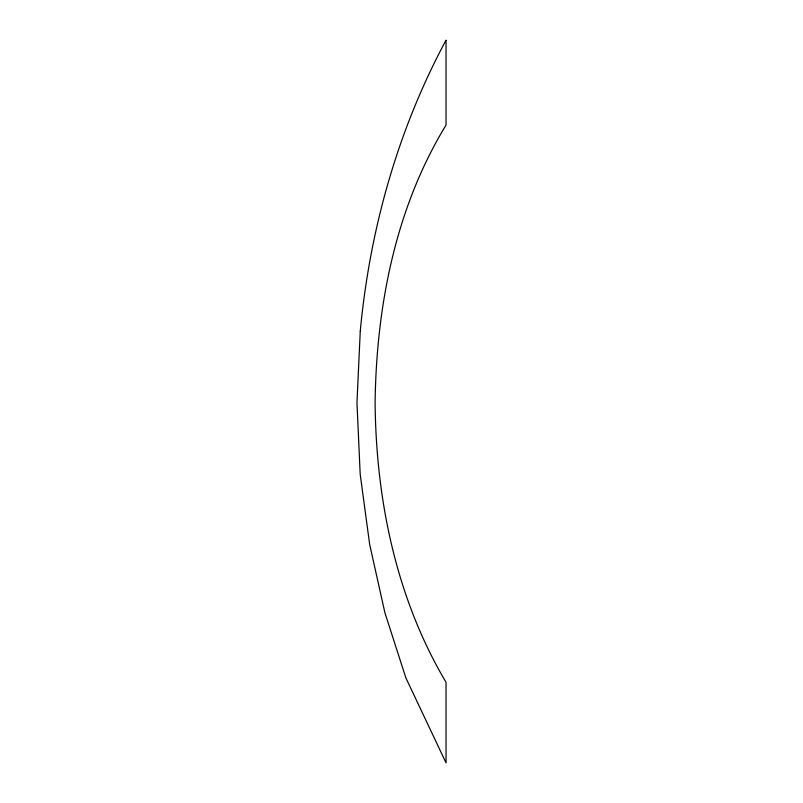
<?xml version="1.0" encoding="UTF-8"?>
<svg xmlns="http://www.w3.org/2000/svg" width="803" height="803" viewBox="0 0 803 803"><rect width="100%" height="100%" fill="white"/><g stroke="black" fill="none" stroke-linecap="round" stroke-linejoin="round"><path stroke-width="1.2" d="M360.256 331.237L356.964 402.694L360.186 474.171L369.671 544.444L384.888 612.669L405.856 677.862L446.036 762.85L446.036 682.299C396.12 598.215 376.015 499.707 375.101 402.704C376.366 306.535 395.387 207.997 446.036 125.107L446.036 40.15C397.706 130.086 369.741 229.748 360.256 331.237"/></g></svg>
